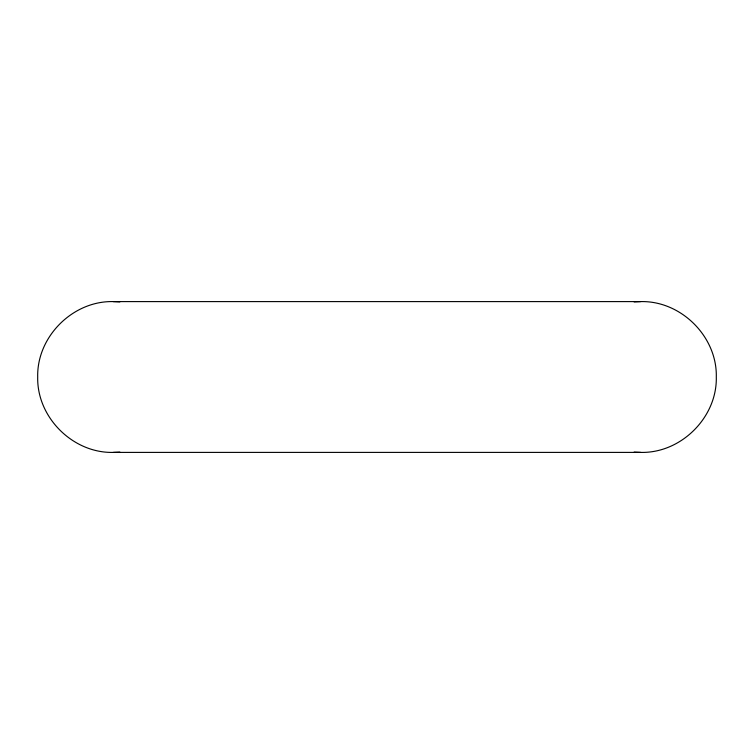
<?xml version="1.0" encoding="UTF-8"?>
<svg xmlns="http://www.w3.org/2000/svg" width="754" height="754" viewBox="0 0 754 754"><rect width="100%" height="100%" fill="white"/><g stroke="black" fill="none" stroke-linecap="round" stroke-linejoin="round"><path stroke-width="1.13" d="M113.392 301.6C73.025 300.535 36.748 336.586 37.7 377C36.748 417.414 73.025 453.465 113.392 452.4L640.608 452.4C680.975 453.465 717.252 417.414 716.3 377C717.252 336.586 680.975 300.535 640.608 301.6L113.392 301.6L119.877 301.902M640.608 301.6L634.123 301.902M113.392 452.4L119.877 452.098M634.123 452.098L640.608 452.4"/></g></svg>
